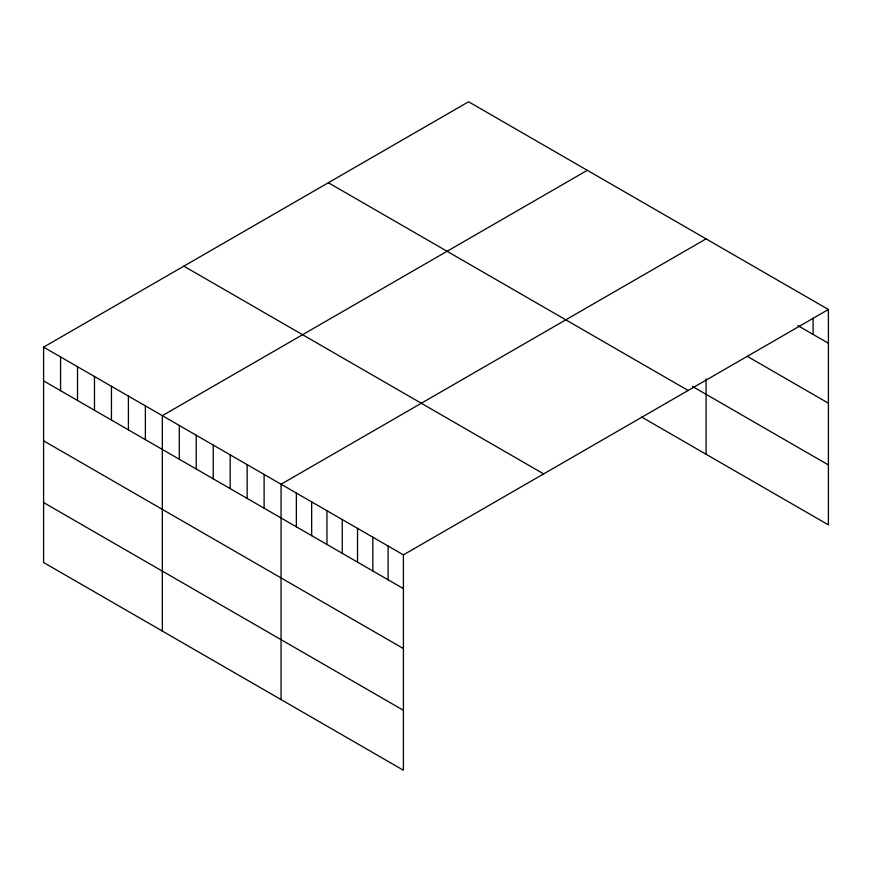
<?xml version="1.0" encoding="UTF-8"?>
<svg xmlns="http://www.w3.org/2000/svg" width="872" height="872" viewBox="0 0 872 872"><rect width="100%" height="100%" fill="white"/><g stroke="black" fill="none" stroke-linecap="round" stroke-linejoin="round"><path stroke-width="1.31" d="M43.6 347.132L403.409 554.865L403.409 770.238L43.6 562.505L43.6 347.132L468.591 101.762L828.4 309.495L828.4 524.868L641.607 417.023M587.336 170.312L162.334 415.682L162.334 631.056M706.069 238.863L281.067 484.233L281.067 699.606M403.409 554.865L828.4 309.495M797.815 325.594L828.4 343.252M747.239 356.321L828.4 403.18M692.499 386.47L828.4 464.929M328.352 182.739L688.15 390.471M183.85 266.167L543.648 473.888M43.6 380.89L403.409 588.622M43.6 440.818L403.409 648.55M43.6 502.566L403.409 710.298M813.107 318.215L813.107 334.423M706.069 378.862L706.069 454.236M388.116 546.036L388.116 579.793M372.824 537.207L372.824 570.964M357.531 528.378L357.531 562.135M342.238 519.548L342.238 553.306M326.946 510.72L326.946 544.477M311.653 501.891L311.653 535.648M296.36 493.062L296.36 526.819M264.107 474.444L264.107 508.191M247.147 464.645L247.147 498.403M230.186 454.857L230.186 488.614M213.226 445.069L213.226 478.815M196.255 435.27L196.255 469.027M179.294 425.482L179.294 459.228M145.373 405.894L145.373 439.641M128.413 396.095L128.413 429.852M111.453 386.307L111.453 420.053M94.481 376.508L94.481 410.265M77.521 366.72L77.521 400.477M60.56 356.931L60.56 390.678"/></g></svg>
